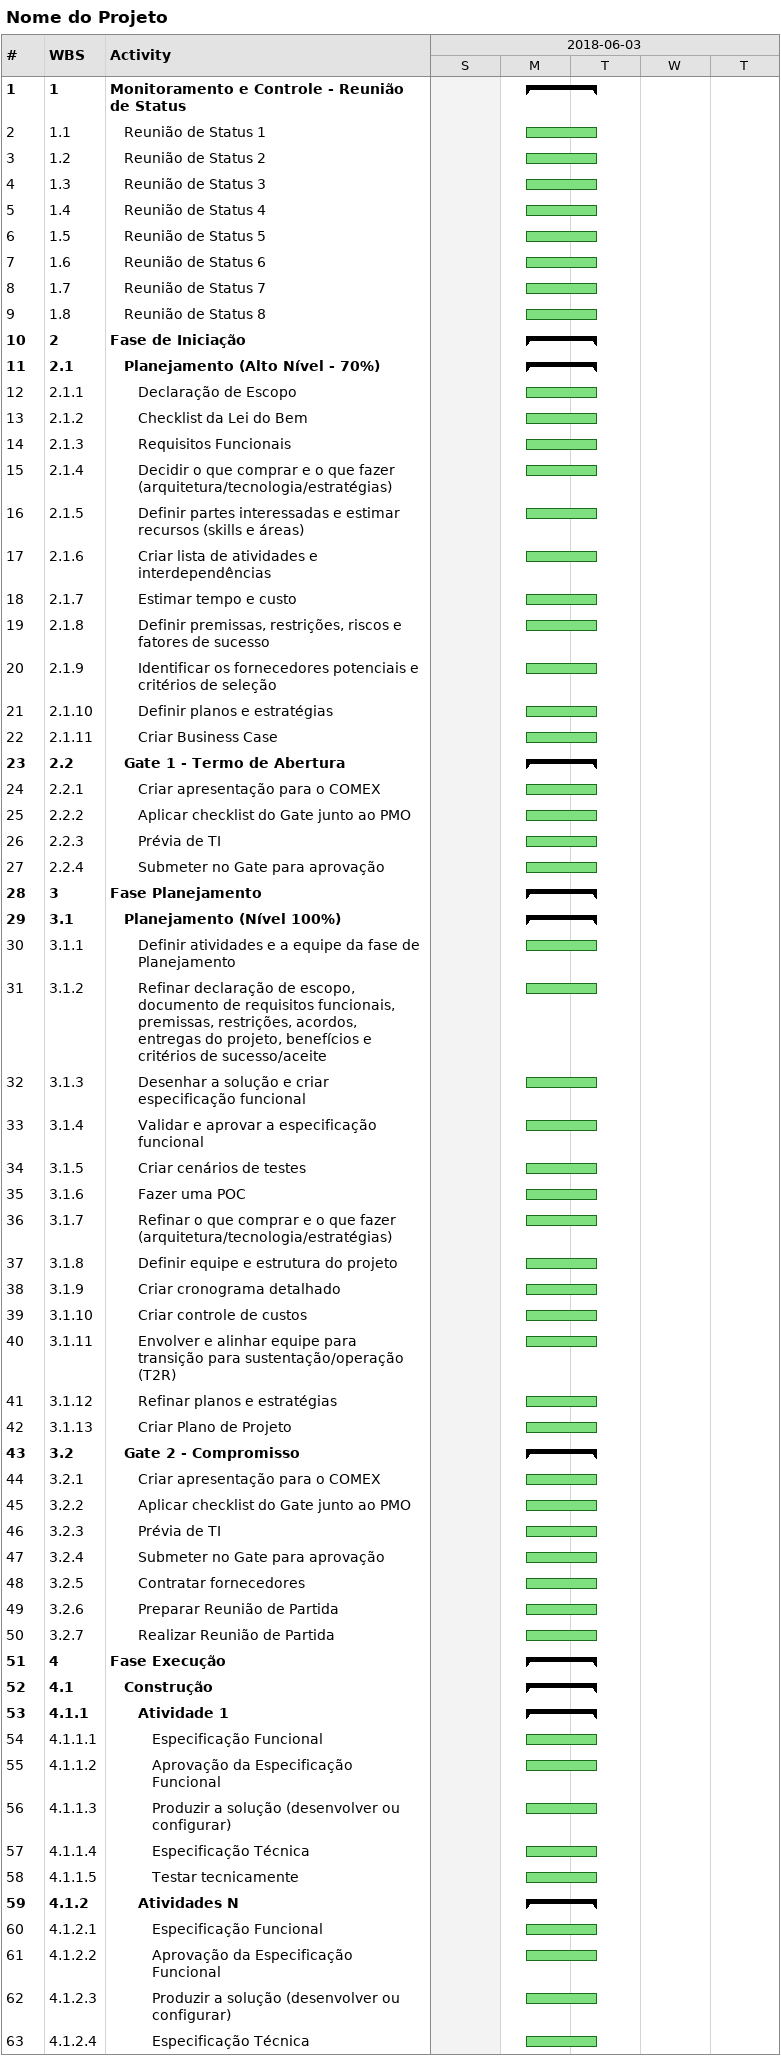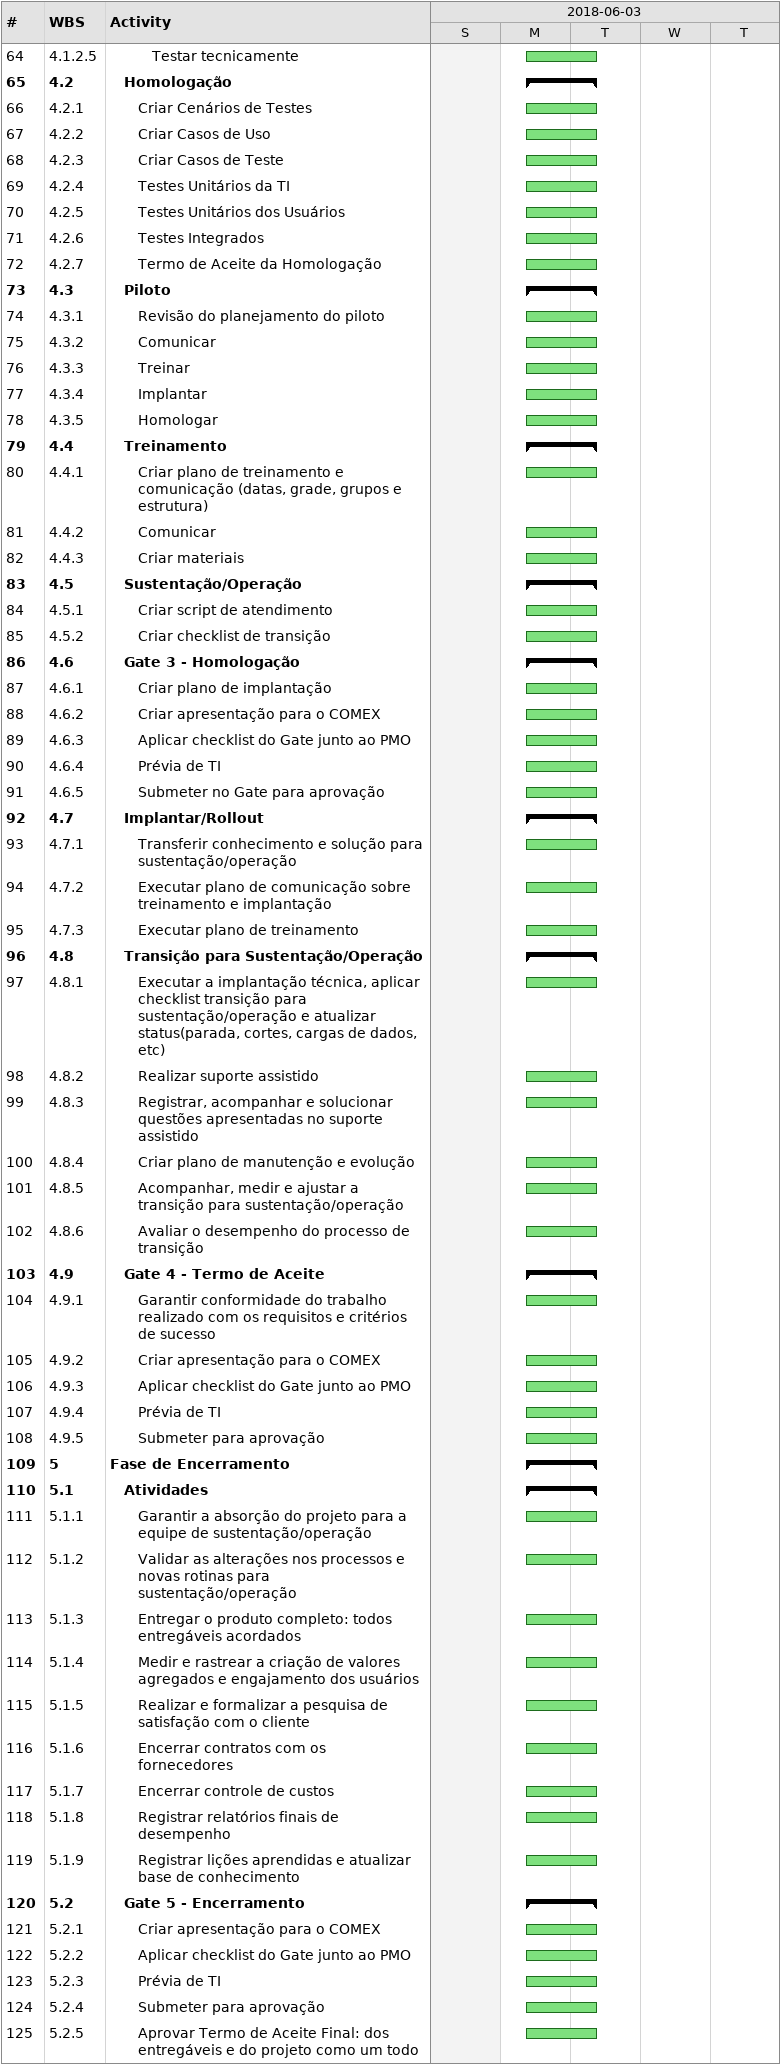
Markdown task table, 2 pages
Nome do Projeto

| ID | WBS | Task | Start | Finish |
|---|---|---|---|---|
| 1 | 1 | **Monitoramento e Controle - Reunião de Status** | 2018-06-04 | 2018-06-05 |
| 2 | 1.1 | Reunião de Status 1 | 2018-06-04 | 2018-06-05 |
| 3 | 1.2 | Reunião de Status 2 | 2018-06-04 | 2018-06-05 |
| 4 | 1.3 | Reunião de Status 3 | 2018-06-04 | 2018-06-05 |
| 5 | 1.4 | Reunião de Status 4 | 2018-06-04 | 2018-06-05 |
| 6 | 1.5 | Reunião de Status 5 | 2018-06-04 | 2018-06-05 |
| 7 | 1.6 | Reunião de Status 6 | 2018-06-04 | 2018-06-05 |
| 8 | 1.7 | Reunião de Status 7 | 2018-06-04 | 2018-06-05 |
| 9 | 1.8 | Reunião de Status 8 | 2018-06-04 | 2018-06-05 |
| 10 | 2 | **Fase de Iniciação** | 2018-06-04 | 2018-06-05 |
| 11 | 2.1 | **Planejamento (Alto Nível - 70%)** | 2018-06-04 | 2018-06-05 |
| 12 | 2.1.1 | Declaração de Escopo | 2018-06-04 | 2018-06-05 |
| 13 | 2.1.2 | Checklist da Lei do Bem | 2018-06-04 | 2018-06-05 |
| 14 | 2.1.3 | Requisitos Funcionais | 2018-06-04 | 2018-06-05 |
| 15 | 2.1.4 | Decidir o que comprar e o que fazer (arquitetura/tecnologia/estratégias) | 2018-06-04 | 2018-06-05 |
| 16 | 2.1.5 | Definir partes interessadas e estimar recursos (skills e áreas) | 2018-06-04 | 2018-06-05 |
| 17 | 2.1.6 | Criar lista de atividades e interdependências | 2018-06-04 | 2018-06-05 |
| 18 | 2.1.7 | Estimar tempo e custo | 2018-06-04 | 2018-06-05 |
| 19 | 2.1.8 | Definir premissas, restrições, riscos e fatores de sucesso | 2018-06-04 | 2018-06-05 |
| 20 | 2.1.9 | Identificar os fornecedores potenciais e critérios de seleção | 2018-06-04 | 2018-06-05 |
| 21 | 2.1.10 | Definir planos e estratégias | 2018-06-04 | 2018-06-05 |
| 22 | 2.1.11 | Criar Business Case | 2018-06-04 | 2018-06-05 |
| 23 | 2.2 | **Gate 1 - Termo de Abertura** | 2018-06-04 | 2018-06-05 |
| 24 | 2.2.1 | Criar apresentação para o COMEX | 2018-06-04 | 2018-06-05 |
| 25 | 2.2.2 | Aplicar checklist do Gate junto ao PMO | 2018-06-04 | 2018-06-05 |
| 26 | 2.2.3 | Prévia de TI | 2018-06-04 | 2018-06-05 |
| 27 | 2.2.4 | Submeter no Gate para aprovação | 2018-06-04 | 2018-06-05 |
| 28 | 3 | **Fase Planejamento** | 2018-06-04 | 2018-06-05 |
| 29 | 3.1 | **Planejamento (Nível 100%)** | 2018-06-04 | 2018-06-05 |
| 30 | 3.1.1 | Definir atividades e a equipe da fase de Planejamento | 2018-06-04 | 2018-06-05 |
| 31 | 3.1.2 | Refinar declaração de escopo, documento de requisitos funcionais, premissas, restrições, acordos, entregas do projeto, benefícios e critérios de sucesso/aceite | 2018-06-04 | 2018-06-05 |
| 32 | 3.1.3 | Desenhar a solução e criar especificação funcional | 2018-06-04 | 2018-06-05 |
| 33 | 3.1.4 | Validar e aprovar a especificação funcional | 2018-06-04 | 2018-06-05 |
| 34 | 3.1.5 | Criar cenários de testes | 2018-06-04 | 2018-06-05 |
| 35 | 3.1.6 | Fazer uma POC | 2018-06-04 | 2018-06-05 |
| 36 | 3.1.7 | Refinar o que comprar e o que fazer (arquitetura/tecnologia/estratégias) | 2018-06-04 | 2018-06-05 |
| 37 | 3.1.8 | Definir equipe e estrutura do projeto | 2018-06-04 | 2018-06-05 |
| 38 | 3.1.9 | Criar cronograma detalhado | 2018-06-04 | 2018-06-05 |
| 39 | 3.1.10 | Criar controle de custos | 2018-06-04 | 2018-06-05 |
| 40 | 3.1.11 | Envolver e alinhar equipe para transição para sustentação/operação (T2R) | 2018-06-04 | 2018-06-05 |
| 41 | 3.1.12 | Refinar planos e estratégias | 2018-06-04 | 2018-06-05 |
| 42 | 3.1.13 | Criar Plano de Projeto | 2018-06-04 | 2018-06-05 |
| 43 | 3.2 | **Gate 2 - Compromisso** | 2018-06-04 | 2018-06-05 |
| 44 | 3.2.1 | Criar apresentação para o COMEX | 2018-06-04 | 2018-06-05 |
| 45 | 3.2.2 | Aplicar checklist do Gate junto ao PMO | 2018-06-04 | 2018-06-05 |
| 46 | 3.2.3 | Prévia de TI | 2018-06-04 | 2018-06-05 |
| 47 | 3.2.4 | Submeter no Gate para aprovação | 2018-06-04 | 2018-06-05 |
| 48 | 3.2.5 | Contratar fornecedores | 2018-06-04 | 2018-06-05 |
| 49 | 3.2.6 | Preparar Reunião de Partida | 2018-06-04 | 2018-06-05 |
| 50 | 3.2.7 | Realizar Reunião de Partida | 2018-06-04 | 2018-06-05 |
| 51 | 4 | **Fase Execução** | 2018-06-04 | 2018-06-05 |
| 52 | 4.1 | **Construção** | 2018-06-04 | 2018-06-05 |
| 53 | 4.1.1 | **Atividade 1** | 2018-06-04 | 2018-06-05 |
| 54 | 4.1.1.1 | Especificação Funcional | 2018-06-04 | 2018-06-05 |
| 55 | 4.1.1.2 | Aprovação da Especificação Funcional | 2018-06-04 | 2018-06-05 |
| 56 | 4.1.1.3 | Produzir a solução (desenvolver ou configurar) | 2018-06-04 | 2018-06-05 |
| 57 | 4.1.1.4 | Especificação Técnica | 2018-06-04 | 2018-06-05 |
| 58 | 4.1.1.5 | Testar tecnicamente | 2018-06-04 | 2018-06-05 |
| 59 | 4.1.2 | **Atividades N** | 2018-06-04 | 2018-06-05 |
| 60 | 4.1.2.1 | Especificação Funcional | 2018-06-04 | 2018-06-05 |
| 61 | 4.1.2.2 | Aprovação da Especificação Funcional | 2018-06-04 | 2018-06-05 |
| 62 | 4.1.2.3 | Produzir a solução (desenvolver ou configurar) | 2018-06-04 | 2018-06-05 |
| 63 | 4.1.2.4 | Especificação Técnica | 2018-06-04 | 2018-06-05 |
| 64 | 4.1.2.5 | Testar tecnicamente | 2018-06-04 | 2018-06-05 |
| 65 | 4.2 | **Homologação** | 2018-06-04 | 2018-06-05 |
| 66 | 4.2.1 | Criar Cenários de Testes | 2018-06-04 | 2018-06-05 |
| 67 | 4.2.2 | Criar Casos de Uso | 2018-06-04 | 2018-06-05 |
| 68 | 4.2.3 | Criar Casos de Teste | 2018-06-04 | 2018-06-05 |
| 69 | 4.2.4 | Testes Unitários da TI | 2018-06-04 | 2018-06-05 |
| 70 | 4.2.5 | Testes Unitários dos Usuários | 2018-06-04 | 2018-06-05 |
| 71 | 4.2.6 | Testes Integrados | 2018-06-04 | 2018-06-05 |
| 72 | 4.2.7 | Termo de Aceite da Homologação | 2018-06-04 | 2018-06-05 |
| 73 | 4.3 | **Piloto** | 2018-06-04 | 2018-06-05 |
| 74 | 4.3.1 | Revisão do planejamento do piloto | 2018-06-04 | 2018-06-05 |
| 75 | 4.3.2 | Comunicar | 2018-06-04 | 2018-06-05 |
| 76 | 4.3.3 | Treinar | 2018-06-04 | 2018-06-05 |
| 77 | 4.3.4 | Implantar | 2018-06-04 | 2018-06-05 |
| 78 | 4.3.5 | Homologar | 2018-06-04 | 2018-06-05 |
| 79 | 4.4 | **Treinamento** | 2018-06-04 | 2018-06-05 |
| 80 | 4.4.1 | Criar plano de treinamento e comunicação (datas, grade, grupos e estrutura) | 2018-06-04 | 2018-06-05 |
| 81 | 4.4.2 | Comunicar | 2018-06-04 | 2018-06-05 |
| 82 | 4.4.3 | Criar materiais | 2018-06-04 | 2018-06-05 |
| 83 | 4.5 | **Sustentação/Operação** | 2018-06-04 | 2018-06-05 |
| 84 | 4.5.1 | Criar script de atendimento | 2018-06-04 | 2018-06-05 |
| 85 | 4.5.2 | Criar checklist de transição | 2018-06-04 | 2018-06-05 |
| 86 | 4.6 | **Gate 3 - Homologação** | 2018-06-04 | 2018-06-05 |
| 87 | 4.6.1 | Criar plano de implantação | 2018-06-04 | 2018-06-05 |
| 88 | 4.6.2 | Criar apresentação para o COMEX | 2018-06-04 | 2018-06-05 |
| 89 | 4.6.3 | Aplicar checklist do Gate junto ao PMO | 2018-06-04 | 2018-06-05 |
| 90 | 4.6.4 | Prévia de TI | 2018-06-04 | 2018-06-05 |
| 91 | 4.6.5 | Submeter no Gate para aprovação | 2018-06-04 | 2018-06-05 |
| 92 | 4.7 | **Implantar/Rollout** | 2018-06-04 | 2018-06-05 |
| 93 | 4.7.1 | Transferir conhecimento e solução para sustentação/operação | 2018-06-04 | 2018-06-05 |
| 94 | 4.7.2 | Executar plano de comunicação sobre treinamento e implantação | 2018-06-04 | 2018-06-05 |
| 95 | 4.7.3 | Executar plano de treinamento | 2018-06-04 | 2018-06-05 |
| 96 | 4.8 | **Transição para Sustentação/Operação** | 2018-06-04 | 2018-06-05 |
| 97 | 4.8.1 | Executar a implantação técnica, aplicar checklist transição para sustentação/operação e atualizar status(parada, cortes, cargas de dados, etc) | 2018-06-04 | 2018-06-05 |
| 98 | 4.8.2 | Realizar suporte assistido | 2018-06-04 | 2018-06-05 |
| 99 | 4.8.3 | Registrar, acompanhar e solucionar questões apresentadas no suporte assistido | 2018-06-04 | 2018-06-05 |
| 100 | 4.8.4 | Criar plano de manutenção e evolução | 2018-06-04 | 2018-06-05 |
| 101 | 4.8.5 | Acompanhar, medir e ajustar a transição para sustentação/operação | 2018-06-04 | 2018-06-05 |
| 102 | 4.8.6 | Avaliar o desempenho do processo de transição | 2018-06-04 | 2018-06-05 |
| 103 | 4.9 | **Gate 4 - Termo de Aceite** | 2018-06-04 | 2018-06-05 |
| 104 | 4.9.1 | Garantir conformidade do trabalho realizado com os requisitos e critérios de sucesso | 2018-06-04 | 2018-06-05 |
| 105 | 4.9.2 | Criar apresentação para o COMEX | 2018-06-04 | 2018-06-05 |
| 106 | 4.9.3 | Aplicar checklist do Gate junto ao PMO | 2018-06-04 | 2018-06-05 |
| 107 | 4.9.4 | Prévia de TI | 2018-06-04 | 2018-06-05 |
| 108 | 4.9.5 | Submeter para aprovação | 2018-06-04 | 2018-06-05 |
| 109 | 5 | **Fase de Encerramento** | 2018-06-04 | 2018-06-05 |
| 110 | 5.1 | **Atividades** | 2018-06-04 | 2018-06-05 |
| 111 | 5.1.1 | Garantir a absorção do projeto para a equipe de sustentação/operação | 2018-06-04 | 2018-06-05 |
| 112 | 5.1.2 | Validar as alterações nos processos e novas rotinas para sustentação/operação | 2018-06-04 | 2018-06-05 |
| 113 | 5.1.3 | Entregar o produto completo: todos entregáveis acordados | 2018-06-04 | 2018-06-05 |
| 114 | 5.1.4 | Medir e rastrear a criação de valores agregados e engajamento dos usuários | 2018-06-04 | 2018-06-05 |
| 115 | 5.1.5 | Realizar e formalizar a pesquisa de satisfação com o cliente | 2018-06-04 | 2018-06-05 |
| 116 | 5.1.6 | Encerrar contratos com os fornecedores | 2018-06-04 | 2018-06-05 |
| 117 | 5.1.7 | Encerrar controle de custos | 2018-06-04 | 2018-06-05 |
| 118 | 5.1.8 | Registrar relatórios finais de desempenho | 2018-06-04 | 2018-06-05 |
| 119 | 5.1.9 | Registrar lições aprendidas e atualizar base de conhecimento | 2018-06-04 | 2018-06-05 |
| 120 | 5.2 | **Gate 5 - Encerramento** | 2018-06-04 | 2018-06-05 |
| 121 | 5.2.1 | Criar apresentação para o COMEX | 2018-06-04 | 2018-06-05 |
| 122 | 5.2.2 | Aplicar checklist do Gate junto ao PMO | 2018-06-04 | 2018-06-05 |
| 123 | 5.2.3 | Prévia de TI | 2018-06-04 | 2018-06-05 |
| 124 | 5.2.4 | Submeter para aprovação | 2018-06-04 | 2018-06-05 |
| 125 | 5.2.5 | Aprovar Termo de Aceite Final: dos entregáveis e do projeto como um todo | 2018-06-04 | 2018-06-05 |
